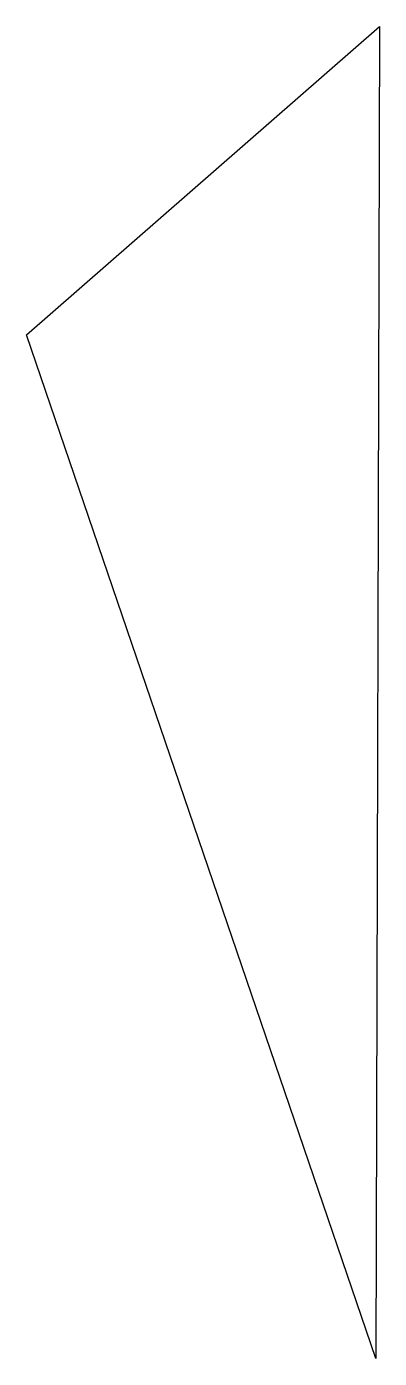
# Model space of a CAD drawing. Header units: metres. Extents: x 1.51 to 2.47, y -0.58 to 3.03.
import ezdxf

# ---------------------------------------------------------------- set-up
doc = ezdxf.new("R2010")
doc.units = ezdxf.units.M
doc.header["$MEASUREMENT"] = 0
doc.layers.add('Default', color=18, linetype='Continuous', true_color=0x000000)

msp = doc.modelspace()

# ---------------------------------------------------------------- meshes
at = {"layer": 'Default'}
mesh = msp.add_polyface(dxfattribs=at)
corners = [(2.4562, -0.5845), (1.5073, 2.1946), (2.4659, 3.0314)]
mesh.append_faces([[corners[k] for k in face] for face in [(0, 1, 2, 2)]])

doc.saveas('drawing.dxf')
